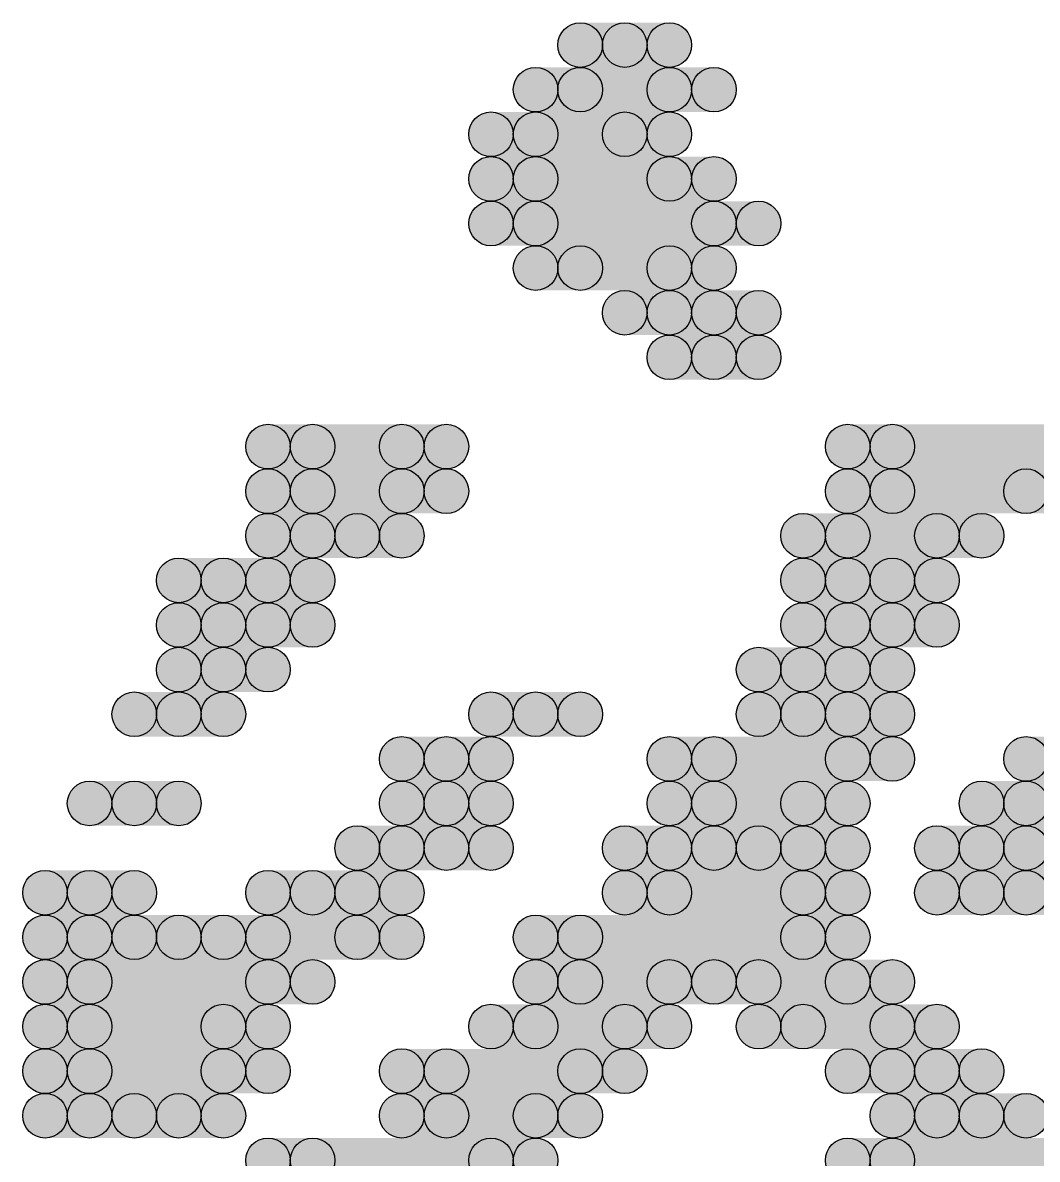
# Model space of a CAD drawing. Header units: millimetres. Extents: x 0 to 137, y 0 to 37.
# Drawn here: x 131.356 to 131.934, y 9.348 to 9.995 of the extents above; entities that cross this region are included whole.
import ezdxf

# ---------------------------------------------------------------- set-up
doc = ezdxf.new("R2010")
doc.units = ezdxf.units.MM
doc.layers.add('TopLayer', color=1, linetype='Continuous')
doc.layers.add('TopSolder', color=216, linetype='Continuous')

msp = doc.modelspace()

# ---------------------------------------------------------------- hatches: boundary and pattern name
at = {"layer": 'TopLayer'}
h = msp.add_hatch(color=1, dxfattribs=at)
edge = h.paths.add_edge_path()
edge.add_arc((131.699, 9.9822), 0.0127, 0, 360)
for points in [[(131.699, 9.9695), (131.699, 9.9949), (131.7244, 9.9949), (131.7244, 9.9695)], [(131.6736, 9.9441), (131.6736, 9.9695), (131.7498, 9.9695), (131.7498, 9.9441)], [(131.6482, 9.9187), (131.6482, 9.9441), (131.7244, 9.9441), (131.7244, 9.9187)], [(131.6482, 9.8933), (131.6482, 9.9187), (131.7498, 9.9187), (131.7498, 9.8933)], [(131.6482, 9.8679), (131.6482, 9.8933), (131.7752, 9.8933), (131.7752, 9.8679)], [(131.6736, 9.8425), (131.6736, 9.8679), (131.7498, 9.8679), (131.7498, 9.8425)], [(131.7244, 9.8171), (131.7244, 9.8425), (131.7752, 9.8425), (131.7752, 9.8171)], [(131.7498, 9.7917), (131.7498, 9.8171), (131.7752, 9.8171), (131.7752, 9.7917)], [(131.5212, 9.7409), (131.5212, 9.7663), (131.5974, 9.7663), (131.5974, 9.7409)], [(131.8514, 9.7409), (131.8514, 9.7663), (132.1562, 9.7663), (132.1562, 9.7409)], [(131.5212, 9.7155), (131.5212, 9.7409), (131.5974, 9.7409), (131.5974, 9.7155)], [(131.8514, 9.7155), (131.8514, 9.7409), (131.953, 9.7409), (131.953, 9.7155)], [(131.5212, 9.6901), (131.5212, 9.7155), (131.572, 9.7155), (131.572, 9.6901)], [(131.826, 9.6901), (131.826, 9.7155), (131.9022, 9.7155), (131.9022, 9.6901)], [(131.4704, 9.6647), (131.4704, 9.6901), (131.5212, 9.6901), (131.5212, 9.6647)], [(131.826, 9.6647), (131.826, 9.6901), (131.8768, 9.6901), (131.8768, 9.6647)], [(131.4704, 9.6393), (131.4704, 9.6647), (131.5212, 9.6647), (131.5212, 9.6393)], [(131.826, 9.6393), (131.826, 9.6647), (131.8768, 9.6647), (131.8768, 9.6393)], [(131.4704, 9.6139), (131.4704, 9.6393), (131.4958, 9.6393), (131.4958, 9.6139)], [(131.8006, 9.6139), (131.8006, 9.6393), (131.8514, 9.6393), (131.8514, 9.6139)], [(131.445, 9.5885), (131.445, 9.6139), (131.4704, 9.6139), (131.4704, 9.5885)], [(131.6482, 9.5885), (131.6482, 9.6139), (131.6736, 9.6139), (131.6736, 9.5885)], [(131.8006, 9.5885), (131.8006, 9.6139), (131.8514, 9.6139), (131.8514, 9.5885)], [(131.5974, 9.5631), (131.5974, 9.5885), (131.6228, 9.5885), (131.6228, 9.5631)], [(131.7498, 9.5631), (131.7498, 9.5885), (131.8514, 9.5885), (131.8514, 9.5631)], [(131.4196, 9.5377), (131.4196, 9.5631), (131.445, 9.5631), (131.445, 9.5377)], [(131.5974, 9.5377), (131.5974, 9.5631), (131.6228, 9.5631), (131.6228, 9.5377)], [(131.7498, 9.5377), (131.7498, 9.5631), (131.826, 9.5631), (131.826, 9.5377)], [(131.9276, 9.5377), (131.9276, 9.5631), (132.0546, 9.5631), (132.0546, 9.5377)], [(131.572, 9.5123), (131.572, 9.5377), (131.6228, 9.5377), (131.6228, 9.5123)], [(131.7244, 9.5123), (131.7244, 9.5377), (131.7498, 9.5377), (131.7498, 9.5123)], [(131.7752, 9.5123), (131.7752, 9.5377), (131.826, 9.5377), (131.826, 9.5123)], [(131.9022, 9.5123), (131.9022, 9.5377), (131.9276, 9.5377), (131.9276, 9.5123)], [(131.3942, 9.4869), (131.3942, 9.5123), (131.4196, 9.5123), (131.4196, 9.4869)], [(131.5212, 9.4869), (131.5212, 9.5123), (131.572, 9.5123), (131.572, 9.4869)], [(131.7244, 9.4869), (131.7244, 9.5123), (131.826, 9.5123), (131.826, 9.4869)], [(131.9022, 9.4869), (131.9022, 9.5123), (131.953, 9.5123), (131.953, 9.4869)], [(131.3942, 9.4615), (131.3942, 9.4869), (131.4196, 9.4869), (131.4196, 9.4615)], [(131.445, 9.4615), (131.445, 9.4869), (131.4704, 9.4869), (131.4704, 9.4615)], [(131.4958, 9.4615), (131.4958, 9.4869), (131.572, 9.4869), (131.572, 9.4615)], [(131.6736, 9.4615), (131.6736, 9.4869), (131.826, 9.4869), (131.826, 9.4615)], [(131.3942, 9.4361), (131.3942, 9.4615), (131.5212, 9.4615), (131.5212, 9.4361)], [(131.6736, 9.4361), (131.6736, 9.4615), (131.7498, 9.4615), (131.7498, 9.4361)], [(131.7752, 9.4361), (131.7752, 9.4615), (131.8514, 9.4615), (131.8514, 9.4361)], [(131.3942, 9.4107), (131.3942, 9.4361), (131.4958, 9.4361), (131.4958, 9.4107)], [(131.6482, 9.4107), (131.6482, 9.4361), (131.7244, 9.4361), (131.7244, 9.4107)], [(131.8006, 9.4107), (131.8006, 9.4361), (131.8768, 9.4361), (131.8768, 9.4107)], [(131.3942, 9.3853), (131.3942, 9.4107), (131.4958, 9.4107), (131.4958, 9.3853)], [(131.5974, 9.3853), (131.5974, 9.4107), (131.699, 9.4107), (131.699, 9.3853)], [(131.8514, 9.3853), (131.8514, 9.4107), (131.9022, 9.4107), (131.9022, 9.3853)], [(131.3942, 9.3599), (131.3942, 9.3853), (131.4196, 9.3853), (131.4196, 9.3599)], [(131.445, 9.3599), (131.445, 9.3853), (131.4704, 9.3853), (131.4704, 9.3599)], [(131.5974, 9.3599), (131.5974, 9.3853), (131.6736, 9.3853), (131.6736, 9.3599)], [(131.8768, 9.3599), (131.8768, 9.3853), (131.9276, 9.3853), (131.9276, 9.3599)], [(131.5212, 9.3345), (131.5212, 9.3599), (131.6482, 9.3599), (131.6482, 9.3345)], [(131.8514, 9.3345), (131.8514, 9.3599), (132.0546, 9.3599), (132.0546, 9.3345)]]:
    msp.add_hatch(color=1, dxfattribs=at).paths.add_polyline_path(points)
h = msp.add_hatch(color=1, dxfattribs=at)
edge = h.paths.add_edge_path()
edge.add_arc((131.7244, 9.9822), 0.0127, 0, 360)
h = msp.add_hatch(color=1, dxfattribs=at)
edge = h.paths.add_edge_path()
edge.add_arc((131.6736, 9.9568), 0.0127, 0, 360)
h = msp.add_hatch(color=1, dxfattribs=at)
edge = h.paths.add_edge_path()
edge.add_arc((131.7498, 9.9568), 0.0127, 0, 360)
h = msp.add_hatch(color=1, dxfattribs=at)
edge = h.paths.add_edge_path()
edge.add_arc((131.6482, 9.9314), 0.0127, 0, 360)
h = msp.add_hatch(color=1, dxfattribs=at)
edge = h.paths.add_edge_path()
edge.add_arc((131.7244, 9.9314), 0.0127, 0, 360)
h = msp.add_hatch(color=1, dxfattribs=at)
edge = h.paths.add_edge_path()
edge.add_arc((131.6482, 9.906), 0.0127, 0, 360)
h = msp.add_hatch(color=1, dxfattribs=at)
edge = h.paths.add_edge_path()
edge.add_arc((131.7498, 9.906), 0.0127, 0, 360)
h = msp.add_hatch(color=1, dxfattribs=at)
edge = h.paths.add_edge_path()
edge.add_arc((131.6482, 9.8806), 0.0127, 0, 360)
h = msp.add_hatch(color=1, dxfattribs=at)
edge = h.paths.add_edge_path()
edge.add_arc((131.7752, 9.8806), 0.0127, 0, 360)
h = msp.add_hatch(color=1, dxfattribs=at)
edge = h.paths.add_edge_path()
edge.add_arc((131.6736, 9.8552), 0.0127, 0, 360)
h = msp.add_hatch(color=1, dxfattribs=at)
edge = h.paths.add_edge_path()
edge.add_arc((131.7498, 9.8552), 0.0127, 0, 360)
h = msp.add_hatch(color=1, dxfattribs=at)
edge = h.paths.add_edge_path()
edge.add_arc((131.7244, 9.8298), 0.0127, 0, 360)
h = msp.add_hatch(color=1, dxfattribs=at)
edge = h.paths.add_edge_path()
edge.add_arc((131.7752, 9.8298), 0.0127, 0, 360)
h = msp.add_hatch(color=1, dxfattribs=at)
edge = h.paths.add_edge_path()
edge.add_arc((131.7498, 9.8044), 0.0127, 0, 360)
h = msp.add_hatch(color=1, dxfattribs=at)
edge = h.paths.add_edge_path()
edge.add_arc((131.7752, 9.8044), 0.0127, 0, 360)
h = msp.add_hatch(color=1, dxfattribs=at)
edge = h.paths.add_edge_path()
edge.add_arc((131.5212, 9.7536), 0.0127, 0, 360)
h = msp.add_hatch(color=1, dxfattribs=at)
edge = h.paths.add_edge_path()
edge.add_arc((131.5974, 9.7536), 0.0127, 0, 360)
h = msp.add_hatch(color=1, dxfattribs=at)
edge = h.paths.add_edge_path()
edge.add_arc((131.8514, 9.7536), 0.0127, 0, 360)
h = msp.add_hatch(color=1, dxfattribs=at)
edge = h.paths.add_edge_path()
edge.add_arc((131.5212, 9.7282), 0.0127, 0, 360)
h = msp.add_hatch(color=1, dxfattribs=at)
edge = h.paths.add_edge_path()
edge.add_arc((131.5974, 9.7282), 0.0127, 0, 360)
h = msp.add_hatch(color=1, dxfattribs=at)
edge = h.paths.add_edge_path()
edge.add_arc((131.8514, 9.7282), 0.0127, 0, 360)
h = msp.add_hatch(color=1, dxfattribs=at)
edge = h.paths.add_edge_path()
edge.add_arc((131.5212, 9.7028), 0.0127, 0, 360)
h = msp.add_hatch(color=1, dxfattribs=at)
edge = h.paths.add_edge_path()
edge.add_arc((131.572, 9.7028), 0.0127, 0, 360)
h = msp.add_hatch(color=1, dxfattribs=at)
edge = h.paths.add_edge_path()
edge.add_arc((131.826, 9.7028), 0.0127, 0, 360)
h = msp.add_hatch(color=1, dxfattribs=at)
edge = h.paths.add_edge_path()
edge.add_arc((131.9022, 9.7028), 0.0127, 0, 360)
h = msp.add_hatch(color=1, dxfattribs=at)
edge = h.paths.add_edge_path()
edge.add_arc((131.4704, 9.6774), 0.0127, 0, 360)
h = msp.add_hatch(color=1, dxfattribs=at)
edge = h.paths.add_edge_path()
edge.add_arc((131.5212, 9.6774), 0.0127, 0, 360)
h = msp.add_hatch(color=1, dxfattribs=at)
edge = h.paths.add_edge_path()
edge.add_arc((131.826, 9.6774), 0.0127, 0, 360)
h = msp.add_hatch(color=1, dxfattribs=at)
edge = h.paths.add_edge_path()
edge.add_arc((131.8768, 9.6774), 0.0127, 0, 360)
h = msp.add_hatch(color=1, dxfattribs=at)
edge = h.paths.add_edge_path()
edge.add_arc((131.4704, 9.652), 0.0127, 0, 360)
h = msp.add_hatch(color=1, dxfattribs=at)
edge = h.paths.add_edge_path()
edge.add_arc((131.5212, 9.652), 0.0127, 0, 360)
h = msp.add_hatch(color=1, dxfattribs=at)
edge = h.paths.add_edge_path()
edge.add_arc((131.826, 9.652), 0.0127, 0, 360)
h = msp.add_hatch(color=1, dxfattribs=at)
edge = h.paths.add_edge_path()
edge.add_arc((131.8768, 9.652), 0.0127, 0, 360)
h = msp.add_hatch(color=1, dxfattribs=at)
edge = h.paths.add_edge_path()
edge.add_arc((131.4704, 9.6266), 0.0127, 0, 360)
h = msp.add_hatch(color=1, dxfattribs=at)
edge = h.paths.add_edge_path()
edge.add_arc((131.4958, 9.6266), 0.0127, 0, 360)
h = msp.add_hatch(color=1, dxfattribs=at)
edge = h.paths.add_edge_path()
edge.add_arc((131.8006, 9.6266), 0.0127, 0, 360)
h = msp.add_hatch(color=1, dxfattribs=at)
edge = h.paths.add_edge_path()
edge.add_arc((131.8514, 9.6266), 0.0127, 0, 360)
h = msp.add_hatch(color=1, dxfattribs=at)
edge = h.paths.add_edge_path()
edge.add_arc((131.445, 9.6012), 0.0127, 0, 360)
h = msp.add_hatch(color=1, dxfattribs=at)
edge = h.paths.add_edge_path()
edge.add_arc((131.4704, 9.6012), 0.0127, 0, 360)
h = msp.add_hatch(color=1, dxfattribs=at)
edge = h.paths.add_edge_path()
edge.add_arc((131.6482, 9.6012), 0.0127, 0, 360)
h = msp.add_hatch(color=1, dxfattribs=at)
edge = h.paths.add_edge_path()
edge.add_arc((131.6736, 9.6012), 0.0127, 0, 360)
h = msp.add_hatch(color=1, dxfattribs=at)
edge = h.paths.add_edge_path()
edge.add_arc((131.8006, 9.6012), 0.0127, 0, 360)
h = msp.add_hatch(color=1, dxfattribs=at)
edge = h.paths.add_edge_path()
edge.add_arc((131.8514, 9.6012), 0.0127, 0, 360)
h = msp.add_hatch(color=1, dxfattribs=at)
edge = h.paths.add_edge_path()
edge.add_arc((131.5974, 9.5758), 0.0127, 0, 360)
h = msp.add_hatch(color=1, dxfattribs=at)
edge = h.paths.add_edge_path()
edge.add_arc((131.6228, 9.5758), 0.0127, 0, 360)
h = msp.add_hatch(color=1, dxfattribs=at)
edge = h.paths.add_edge_path()
edge.add_arc((131.7498, 9.5758), 0.0127, 0, 360)
h = msp.add_hatch(color=1, dxfattribs=at)
edge = h.paths.add_edge_path()
edge.add_arc((131.8514, 9.5758), 0.0127, 0, 360)
h = msp.add_hatch(color=1, dxfattribs=at)
edge = h.paths.add_edge_path()
edge.add_arc((131.4196, 9.5504), 0.0127, 0, 360)
h = msp.add_hatch(color=1, dxfattribs=at)
edge = h.paths.add_edge_path()
edge.add_arc((131.445, 9.5504), 0.0127, 0, 360)
h = msp.add_hatch(color=1, dxfattribs=at)
edge = h.paths.add_edge_path()
edge.add_arc((131.5974, 9.5504), 0.0127, 0, 360)
h = msp.add_hatch(color=1, dxfattribs=at)
edge = h.paths.add_edge_path()
edge.add_arc((131.6228, 9.5504), 0.0127, 0, 360)
h = msp.add_hatch(color=1, dxfattribs=at)
edge = h.paths.add_edge_path()
edge.add_arc((131.7498, 9.5504), 0.0127, 0, 360)
h = msp.add_hatch(color=1, dxfattribs=at)
edge = h.paths.add_edge_path()
edge.add_arc((131.826, 9.5504), 0.0127, 0, 360)
h = msp.add_hatch(color=1, dxfattribs=at)
edge = h.paths.add_edge_path()
edge.add_arc((131.9276, 9.5504), 0.0127, 0, 360)
h = msp.add_hatch(color=1, dxfattribs=at)
edge = h.paths.add_edge_path()
edge.add_arc((131.572, 9.525), 0.0127, 0, 360)
h = msp.add_hatch(color=1, dxfattribs=at)
edge = h.paths.add_edge_path()
edge.add_arc((131.6228, 9.525), 0.0127, 0, 360)
h = msp.add_hatch(color=1, dxfattribs=at)
edge = h.paths.add_edge_path()
edge.add_arc((131.7244, 9.525), 0.0127, 0, 360)
h = msp.add_hatch(color=1, dxfattribs=at)
edge = h.paths.add_edge_path()
edge.add_arc((131.7498, 9.525), 0.0127, 0, 360)
h = msp.add_hatch(color=1, dxfattribs=at)
edge = h.paths.add_edge_path()
edge.add_arc((131.7752, 9.525), 0.0127, 0, 360)
h = msp.add_hatch(color=1, dxfattribs=at)
edge = h.paths.add_edge_path()
edge.add_arc((131.826, 9.525), 0.0127, 0, 360)
h = msp.add_hatch(color=1, dxfattribs=at)
edge = h.paths.add_edge_path()
edge.add_arc((131.9022, 9.525), 0.0127, 0, 360)
h = msp.add_hatch(color=1, dxfattribs=at)
edge = h.paths.add_edge_path()
edge.add_arc((131.9276, 9.525), 0.0127, 0, 360)
h = msp.add_hatch(color=1, dxfattribs=at)
edge = h.paths.add_edge_path()
edge.add_arc((131.3942, 9.4996), 0.0127, 0, 360)
h = msp.add_hatch(color=1, dxfattribs=at)
edge = h.paths.add_edge_path()
edge.add_arc((131.4196, 9.4996), 0.0127, 0, 360)
h = msp.add_hatch(color=1, dxfattribs=at)
edge = h.paths.add_edge_path()
edge.add_arc((131.5212, 9.4996), 0.0127, 0, 360)
h = msp.add_hatch(color=1, dxfattribs=at)
edge = h.paths.add_edge_path()
edge.add_arc((131.572, 9.4996), 0.0127, 0, 360)
h = msp.add_hatch(color=1, dxfattribs=at)
edge = h.paths.add_edge_path()
edge.add_arc((131.7244, 9.4996), 0.0127, 0, 360)
h = msp.add_hatch(color=1, dxfattribs=at)
edge = h.paths.add_edge_path()
edge.add_arc((131.826, 9.4996), 0.0127, 0, 360)
h = msp.add_hatch(color=1, dxfattribs=at)
edge = h.paths.add_edge_path()
edge.add_arc((131.9022, 9.4996), 0.0127, 0, 360)
h = msp.add_hatch(color=1, dxfattribs=at)
edge = h.paths.add_edge_path()
edge.add_arc((131.3942, 9.4742), 0.0127, 0, 360)
h = msp.add_hatch(color=1, dxfattribs=at)
edge = h.paths.add_edge_path()
edge.add_arc((131.4196, 9.4742), 0.0127, 0, 360)
h = msp.add_hatch(color=1, dxfattribs=at)
edge = h.paths.add_edge_path()
edge.add_arc((131.445, 9.4742), 0.0127, 0, 360)
h = msp.add_hatch(color=1, dxfattribs=at)
edge = h.paths.add_edge_path()
edge.add_arc((131.4704, 9.4742), 0.0127, 0, 360)
h = msp.add_hatch(color=1, dxfattribs=at)
edge = h.paths.add_edge_path()
edge.add_arc((131.4958, 9.4742), 0.0127, 0, 360)
h = msp.add_hatch(color=1, dxfattribs=at)
edge = h.paths.add_edge_path()
edge.add_arc((131.572, 9.4742), 0.0127, 0, 360)
h = msp.add_hatch(color=1, dxfattribs=at)
edge = h.paths.add_edge_path()
edge.add_arc((131.6736, 9.4742), 0.0127, 0, 360)
h = msp.add_hatch(color=1, dxfattribs=at)
edge = h.paths.add_edge_path()
edge.add_arc((131.826, 9.4742), 0.0127, 0, 360)
h = msp.add_hatch(color=1, dxfattribs=at)
edge = h.paths.add_edge_path()
edge.add_arc((131.3942, 9.4488), 0.0127, 0, 360)
h = msp.add_hatch(color=1, dxfattribs=at)
edge = h.paths.add_edge_path()
edge.add_arc((131.5212, 9.4488), 0.0127, 0, 360)
h = msp.add_hatch(color=1, dxfattribs=at)
edge = h.paths.add_edge_path()
edge.add_arc((131.6736, 9.4488), 0.0127, 0, 360)
h = msp.add_hatch(color=1, dxfattribs=at)
edge = h.paths.add_edge_path()
edge.add_arc((131.7498, 9.4488), 0.0127, 0, 360)
h = msp.add_hatch(color=1, dxfattribs=at)
edge = h.paths.add_edge_path()
edge.add_arc((131.7752, 9.4488), 0.0127, 0, 360)
h = msp.add_hatch(color=1, dxfattribs=at)
edge = h.paths.add_edge_path()
edge.add_arc((131.8514, 9.4488), 0.0127, 0, 360)
h = msp.add_hatch(color=1, dxfattribs=at)
edge = h.paths.add_edge_path()
edge.add_arc((131.3942, 9.4234), 0.0127, 0, 360)
h = msp.add_hatch(color=1, dxfattribs=at)
edge = h.paths.add_edge_path()
edge.add_arc((131.4958, 9.4234), 0.0127, 0, 360)
h = msp.add_hatch(color=1, dxfattribs=at)
edge = h.paths.add_edge_path()
edge.add_arc((131.6482, 9.4234), 0.0127, 0, 360)
h = msp.add_hatch(color=1, dxfattribs=at)
edge = h.paths.add_edge_path()
edge.add_arc((131.7244, 9.4234), 0.0127, 0, 360)
h = msp.add_hatch(color=1, dxfattribs=at)
edge = h.paths.add_edge_path()
edge.add_arc((131.8006, 9.4234), 0.0127, 0, 360)
h = msp.add_hatch(color=1, dxfattribs=at)
edge = h.paths.add_edge_path()
edge.add_arc((131.8768, 9.4234), 0.0127, 0, 360)
h = msp.add_hatch(color=1, dxfattribs=at)
edge = h.paths.add_edge_path()
edge.add_arc((131.3942, 9.398), 0.0127, 0, 360)
h = msp.add_hatch(color=1, dxfattribs=at)
edge = h.paths.add_edge_path()
edge.add_arc((131.4958, 9.398), 0.0127, 0, 360)
h = msp.add_hatch(color=1, dxfattribs=at)
edge = h.paths.add_edge_path()
edge.add_arc((131.5974, 9.398), 0.0127, 0, 360)
h = msp.add_hatch(color=1, dxfattribs=at)
edge = h.paths.add_edge_path()
edge.add_arc((131.699, 9.398), 0.0127, 0, 360)
h = msp.add_hatch(color=1, dxfattribs=at)
edge = h.paths.add_edge_path()
edge.add_arc((131.8514, 9.398), 0.0127, 0, 360)
h = msp.add_hatch(color=1, dxfattribs=at)
edge = h.paths.add_edge_path()
edge.add_arc((131.9022, 9.398), 0.0127, 0, 360)
h = msp.add_hatch(color=1, dxfattribs=at)
edge = h.paths.add_edge_path()
edge.add_arc((131.3942, 9.3726), 0.0127, 0, 360)
h = msp.add_hatch(color=1, dxfattribs=at)
edge = h.paths.add_edge_path()
edge.add_arc((131.4196, 9.3726), 0.0127, 0, 360)
h = msp.add_hatch(color=1, dxfattribs=at)
edge = h.paths.add_edge_path()
edge.add_arc((131.445, 9.3726), 0.0127, 0, 360)
h = msp.add_hatch(color=1, dxfattribs=at)
edge = h.paths.add_edge_path()
edge.add_arc((131.4704, 9.3726), 0.0127, 0, 360)
h = msp.add_hatch(color=1, dxfattribs=at)
edge = h.paths.add_edge_path()
edge.add_arc((131.5974, 9.3726), 0.0127, 0, 360)
h = msp.add_hatch(color=1, dxfattribs=at)
edge = h.paths.add_edge_path()
edge.add_arc((131.6736, 9.3726), 0.0127, 0, 360)
h = msp.add_hatch(color=1, dxfattribs=at)
edge = h.paths.add_edge_path()
edge.add_arc((131.8768, 9.3726), 0.0127, 0, 360)
h = msp.add_hatch(color=1, dxfattribs=at)
edge = h.paths.add_edge_path()
edge.add_arc((131.9276, 9.3726), 0.0127, 0, 360)
h = msp.add_hatch(color=1, dxfattribs=at)
edge = h.paths.add_edge_path()
edge.add_arc((131.5212, 9.3472), 0.0127, 0, 360)
h = msp.add_hatch(color=1, dxfattribs=at)
edge = h.paths.add_edge_path()
edge.add_arc((131.6482, 9.3472), 0.0127, 0, 360)
h = msp.add_hatch(color=1, dxfattribs=at)
edge = h.paths.add_edge_path()
edge.add_arc((131.8514, 9.3472), 0.0127, 0, 360)
at = {"layer": 'TopSolder'}
h = msp.add_hatch(color=216, dxfattribs=at)
edge = h.paths.add_edge_path()
edge.add_arc((131.6736, 9.9822), 0.0127, 0, 360)
for points in [[(131.6736, 9.9695), (131.6736, 9.9949), (131.699, 9.9949), (131.699, 9.9695)], [(131.6482, 9.9441), (131.6482, 9.9695), (131.7244, 9.9695), (131.7244, 9.9441)], [(131.6228, 9.9187), (131.6228, 9.9441), (131.699, 9.9441), (131.699, 9.9187)], [(131.6228, 9.8933), (131.6228, 9.9187), (131.7244, 9.9187), (131.7244, 9.8933)], [(131.6228, 9.8679), (131.6228, 9.8933), (131.7498, 9.8933), (131.7498, 9.8679)], [(131.6482, 9.8425), (131.6482, 9.8679), (131.7244, 9.8679), (131.7244, 9.8425)], [(131.699, 9.8171), (131.699, 9.8425), (131.7498, 9.8425), (131.7498, 9.8171)], [(131.7244, 9.7917), (131.7244, 9.8171), (131.7498, 9.8171), (131.7498, 9.7917)], [(131.4958, 9.7409), (131.4958, 9.7663), (131.572, 9.7663), (131.572, 9.7409)], [(131.826, 9.7409), (131.826, 9.7663), (132.1308, 9.7663), (132.1308, 9.7409)], [(131.4958, 9.7155), (131.4958, 9.7409), (131.572, 9.7409), (131.572, 9.7155)], [(131.826, 9.7155), (131.826, 9.7409), (131.9276, 9.7409), (131.9276, 9.7155)], [(131.4958, 9.6901), (131.4958, 9.7155), (131.5466, 9.7155), (131.5466, 9.6901)], [(131.8006, 9.6901), (131.8006, 9.7155), (131.8768, 9.7155), (131.8768, 9.6901)], [(131.445, 9.6647), (131.445, 9.6901), (131.4958, 9.6901), (131.4958, 9.6647)], [(131.8006, 9.6647), (131.8006, 9.6901), (131.8514, 9.6901), (131.8514, 9.6647)], [(131.445, 9.6393), (131.445, 9.6647), (131.4958, 9.6647), (131.4958, 9.6393)], [(131.8006, 9.6393), (131.8006, 9.6647), (131.8514, 9.6647), (131.8514, 9.6393)], [(131.445, 9.6139), (131.445, 9.6393), (131.4704, 9.6393), (131.4704, 9.6139)], [(131.7752, 9.6139), (131.7752, 9.6393), (131.826, 9.6393), (131.826, 9.6139)], [(131.4196, 9.5885), (131.4196, 9.6139), (131.445, 9.6139), (131.445, 9.5885)], [(131.6228, 9.5885), (131.6228, 9.6139), (131.6482, 9.6139), (131.6482, 9.5885)], [(131.7752, 9.5885), (131.7752, 9.6139), (131.826, 9.6139), (131.826, 9.5885)], [(131.572, 9.5631), (131.572, 9.5885), (131.5974, 9.5885), (131.5974, 9.5631)], [(131.7244, 9.5631), (131.7244, 9.5885), (131.826, 9.5885), (131.826, 9.5631)], [(131.9276, 9.5631), (131.9276, 9.5885), (132.0292, 9.5885), (132.0292, 9.5631)], [(131.3942, 9.5377), (131.3942, 9.5631), (131.4196, 9.5631), (131.4196, 9.5377)], [(131.572, 9.5377), (131.572, 9.5631), (131.5974, 9.5631), (131.5974, 9.5377)], [(131.7244, 9.5377), (131.7244, 9.5631), (131.8006, 9.5631), (131.8006, 9.5377)], [(131.9022, 9.5377), (131.9022, 9.5631), (132.0292, 9.5631), (132.0292, 9.5377)], [(131.5466, 9.5123), (131.5466, 9.5377), (131.5974, 9.5377), (131.5974, 9.5123)], [(131.699, 9.5123), (131.699, 9.5377), (131.7244, 9.5377), (131.7244, 9.5123)], [(131.7498, 9.5123), (131.7498, 9.5377), (131.8006, 9.5377), (131.8006, 9.5123)], [(131.8768, 9.5123), (131.8768, 9.5377), (131.9022, 9.5377), (131.9022, 9.5123)], [(131.9276, 9.5123), (131.9276, 9.5377), (132.0292, 9.5377), (132.0292, 9.5123)], [(131.3688, 9.4869), (131.3688, 9.5123), (131.3942, 9.5123), (131.3942, 9.4869)], [(131.4958, 9.4869), (131.4958, 9.5123), (131.5466, 9.5123), (131.5466, 9.4869)], [(131.699, 9.4869), (131.699, 9.5123), (131.8006, 9.5123), (131.8006, 9.4869)], [(131.8768, 9.4869), (131.8768, 9.5123), (131.9276, 9.5123), (131.9276, 9.4869)], [(131.3688, 9.4615), (131.3688, 9.4869), (131.3942, 9.4869), (131.3942, 9.4615)], [(131.4196, 9.4615), (131.4196, 9.4869), (131.445, 9.4869), (131.445, 9.4615)], [(131.4704, 9.4615), (131.4704, 9.4869), (131.5466, 9.4869), (131.5466, 9.4615)], [(131.6482, 9.4615), (131.6482, 9.4869), (131.8006, 9.4869), (131.8006, 9.4615)], [(131.3688, 9.4361), (131.3688, 9.4615), (131.4958, 9.4615), (131.4958, 9.4361)], [(131.6482, 9.4361), (131.6482, 9.4615), (131.7244, 9.4615), (131.7244, 9.4361)], [(131.7498, 9.4361), (131.7498, 9.4615), (131.826, 9.4615), (131.826, 9.4361)], [(131.3688, 9.4107), (131.3688, 9.4361), (131.4704, 9.4361), (131.4704, 9.4107)], [(131.6228, 9.4107), (131.6228, 9.4361), (131.699, 9.4361), (131.699, 9.4107)], [(131.7752, 9.4107), (131.7752, 9.4361), (131.8514, 9.4361), (131.8514, 9.4107)], [(131.3688, 9.3853), (131.3688, 9.4107), (131.4704, 9.4107), (131.4704, 9.3853)], [(131.572, 9.3853), (131.572, 9.4107), (131.6736, 9.4107), (131.6736, 9.3853)], [(131.826, 9.3853), (131.826, 9.4107), (131.8768, 9.4107), (131.8768, 9.3853)], [(131.3688, 9.3599), (131.3688, 9.3853), (131.3942, 9.3853), (131.3942, 9.3599)], [(131.4196, 9.3599), (131.4196, 9.3853), (131.445, 9.3853), (131.445, 9.3599)], [(131.572, 9.3599), (131.572, 9.3853), (131.6482, 9.3853), (131.6482, 9.3599)], [(131.8514, 9.3599), (131.8514, 9.3853), (131.9022, 9.3853), (131.9022, 9.3599)], [(131.4958, 9.3345), (131.4958, 9.3599), (131.6228, 9.3599), (131.6228, 9.3345)], [(131.826, 9.3345), (131.826, 9.3599), (132.0292, 9.3599), (132.0292, 9.3345)]]:
    msp.add_hatch(color=216, dxfattribs=at).paths.add_polyline_path(points)
h = msp.add_hatch(color=216, dxfattribs=at)
edge = h.paths.add_edge_path()
edge.add_arc((131.699, 9.9822), 0.0127, 0, 360)
h = msp.add_hatch(color=216, dxfattribs=at)
edge = h.paths.add_edge_path()
edge.add_arc((131.6482, 9.9568), 0.0127, 0, 360)
h = msp.add_hatch(color=216, dxfattribs=at)
edge = h.paths.add_edge_path()
edge.add_arc((131.7244, 9.9568), 0.0127, 0, 360)
h = msp.add_hatch(color=216, dxfattribs=at)
edge = h.paths.add_edge_path()
edge.add_arc((131.6228, 9.9314), 0.0127, 0, 360)
h = msp.add_hatch(color=216, dxfattribs=at)
edge = h.paths.add_edge_path()
edge.add_arc((131.699, 9.9314), 0.0127, 0, 360)
h = msp.add_hatch(color=216, dxfattribs=at)
edge = h.paths.add_edge_path()
edge.add_arc((131.6228, 9.906), 0.0127, 0, 360)
h = msp.add_hatch(color=216, dxfattribs=at)
edge = h.paths.add_edge_path()
edge.add_arc((131.7244, 9.906), 0.0127, 0, 360)
h = msp.add_hatch(color=216, dxfattribs=at)
edge = h.paths.add_edge_path()
edge.add_arc((131.6228, 9.8806), 0.0127, 0, 360)
h = msp.add_hatch(color=216, dxfattribs=at)
edge = h.paths.add_edge_path()
edge.add_arc((131.7498, 9.8806), 0.0127, 0, 360)
h = msp.add_hatch(color=216, dxfattribs=at)
edge = h.paths.add_edge_path()
edge.add_arc((131.6482, 9.8552), 0.0127, 0, 360)
h = msp.add_hatch(color=216, dxfattribs=at)
edge = h.paths.add_edge_path()
edge.add_arc((131.7244, 9.8552), 0.0127, 0, 360)
h = msp.add_hatch(color=216, dxfattribs=at)
edge = h.paths.add_edge_path()
edge.add_arc((131.699, 9.8298), 0.0127, 0, 360)
h = msp.add_hatch(color=216, dxfattribs=at)
edge = h.paths.add_edge_path()
edge.add_arc((131.7498, 9.8298), 0.0127, 0, 360)
h = msp.add_hatch(color=216, dxfattribs=at)
edge = h.paths.add_edge_path()
edge.add_arc((131.7244, 9.8044), 0.0127, 0, 360)
h = msp.add_hatch(color=216, dxfattribs=at)
edge = h.paths.add_edge_path()
edge.add_arc((131.7498, 9.8044), 0.0127, 0, 360)
h = msp.add_hatch(color=216, dxfattribs=at)
edge = h.paths.add_edge_path()
edge.add_arc((131.4958, 9.7536), 0.0127, 0, 360)
h = msp.add_hatch(color=216, dxfattribs=at)
edge = h.paths.add_edge_path()
edge.add_arc((131.572, 9.7536), 0.0127, 0, 360)
h = msp.add_hatch(color=216, dxfattribs=at)
edge = h.paths.add_edge_path()
edge.add_arc((131.826, 9.7536), 0.0127, 0, 360)
h = msp.add_hatch(color=216, dxfattribs=at)
edge = h.paths.add_edge_path()
edge.add_arc((131.4958, 9.7282), 0.0127, 0, 360)
h = msp.add_hatch(color=216, dxfattribs=at)
edge = h.paths.add_edge_path()
edge.add_arc((131.572, 9.7282), 0.0127, 0, 360)
h = msp.add_hatch(color=216, dxfattribs=at)
edge = h.paths.add_edge_path()
edge.add_arc((131.826, 9.7282), 0.0127, 0, 360)
h = msp.add_hatch(color=216, dxfattribs=at)
edge = h.paths.add_edge_path()
edge.add_arc((131.9276, 9.7282), 0.0127, 0, 360)
h = msp.add_hatch(color=216, dxfattribs=at)
edge = h.paths.add_edge_path()
edge.add_arc((131.4958, 9.7028), 0.0127, 0, 360)
h = msp.add_hatch(color=216, dxfattribs=at)
edge = h.paths.add_edge_path()
edge.add_arc((131.5466, 9.7028), 0.0127, 0, 360)
h = msp.add_hatch(color=216, dxfattribs=at)
edge = h.paths.add_edge_path()
edge.add_arc((131.8006, 9.7028), 0.0127, 0, 360)
h = msp.add_hatch(color=216, dxfattribs=at)
edge = h.paths.add_edge_path()
edge.add_arc((131.8768, 9.7028), 0.0127, 0, 360)
h = msp.add_hatch(color=216, dxfattribs=at)
edge = h.paths.add_edge_path()
edge.add_arc((131.445, 9.6774), 0.0127, 0, 360)
h = msp.add_hatch(color=216, dxfattribs=at)
edge = h.paths.add_edge_path()
edge.add_arc((131.4958, 9.6774), 0.0127, 0, 360)
h = msp.add_hatch(color=216, dxfattribs=at)
edge = h.paths.add_edge_path()
edge.add_arc((131.8006, 9.6774), 0.0127, 0, 360)
h = msp.add_hatch(color=216, dxfattribs=at)
edge = h.paths.add_edge_path()
edge.add_arc((131.8514, 9.6774), 0.0127, 0, 360)
h = msp.add_hatch(color=216, dxfattribs=at)
edge = h.paths.add_edge_path()
edge.add_arc((131.445, 9.652), 0.0127, 0, 360)
h = msp.add_hatch(color=216, dxfattribs=at)
edge = h.paths.add_edge_path()
edge.add_arc((131.4958, 9.652), 0.0127, 0, 360)
h = msp.add_hatch(color=216, dxfattribs=at)
edge = h.paths.add_edge_path()
edge.add_arc((131.8006, 9.652), 0.0127, 0, 360)
h = msp.add_hatch(color=216, dxfattribs=at)
edge = h.paths.add_edge_path()
edge.add_arc((131.8514, 9.652), 0.0127, 0, 360)
h = msp.add_hatch(color=216, dxfattribs=at)
edge = h.paths.add_edge_path()
edge.add_arc((131.445, 9.6266), 0.0127, 0, 360)
h = msp.add_hatch(color=216, dxfattribs=at)
edge = h.paths.add_edge_path()
edge.add_arc((131.4704, 9.6266), 0.0127, 0, 360)
h = msp.add_hatch(color=216, dxfattribs=at)
edge = h.paths.add_edge_path()
edge.add_arc((131.7752, 9.6266), 0.0127, 0, 360)
h = msp.add_hatch(color=216, dxfattribs=at)
edge = h.paths.add_edge_path()
edge.add_arc((131.826, 9.6266), 0.0127, 0, 360)
h = msp.add_hatch(color=216, dxfattribs=at)
edge = h.paths.add_edge_path()
edge.add_arc((131.4196, 9.6012), 0.0127, 0, 360)
h = msp.add_hatch(color=216, dxfattribs=at)
edge = h.paths.add_edge_path()
edge.add_arc((131.445, 9.6012), 0.0127, 0, 360)
h = msp.add_hatch(color=216, dxfattribs=at)
edge = h.paths.add_edge_path()
edge.add_arc((131.6228, 9.6012), 0.0127, 0, 360)
h = msp.add_hatch(color=216, dxfattribs=at)
edge = h.paths.add_edge_path()
edge.add_arc((131.6482, 9.6012), 0.0127, 0, 360)
h = msp.add_hatch(color=216, dxfattribs=at)
edge = h.paths.add_edge_path()
edge.add_arc((131.7752, 9.6012), 0.0127, 0, 360)
h = msp.add_hatch(color=216, dxfattribs=at)
edge = h.paths.add_edge_path()
edge.add_arc((131.826, 9.6012), 0.0127, 0, 360)
h = msp.add_hatch(color=216, dxfattribs=at)
edge = h.paths.add_edge_path()
edge.add_arc((131.572, 9.5758), 0.0127, 0, 360)
h = msp.add_hatch(color=216, dxfattribs=at)
edge = h.paths.add_edge_path()
edge.add_arc((131.5974, 9.5758), 0.0127, 0, 360)
h = msp.add_hatch(color=216, dxfattribs=at)
edge = h.paths.add_edge_path()
edge.add_arc((131.7244, 9.5758), 0.0127, 0, 360)
h = msp.add_hatch(color=216, dxfattribs=at)
edge = h.paths.add_edge_path()
edge.add_arc((131.826, 9.5758), 0.0127, 0, 360)
h = msp.add_hatch(color=216, dxfattribs=at)
edge = h.paths.add_edge_path()
edge.add_arc((131.9276, 9.5758), 0.0127, 0, 360)
h = msp.add_hatch(color=216, dxfattribs=at)
edge = h.paths.add_edge_path()
edge.add_arc((131.3942, 9.5504), 0.0127, 0, 360)
h = msp.add_hatch(color=216, dxfattribs=at)
edge = h.paths.add_edge_path()
edge.add_arc((131.4196, 9.5504), 0.0127, 0, 360)
h = msp.add_hatch(color=216, dxfattribs=at)
edge = h.paths.add_edge_path()
edge.add_arc((131.572, 9.5504), 0.0127, 0, 360)
h = msp.add_hatch(color=216, dxfattribs=at)
edge = h.paths.add_edge_path()
edge.add_arc((131.5974, 9.5504), 0.0127, 0, 360)
h = msp.add_hatch(color=216, dxfattribs=at)
edge = h.paths.add_edge_path()
edge.add_arc((131.7244, 9.5504), 0.0127, 0, 360)
h = msp.add_hatch(color=216, dxfattribs=at)
edge = h.paths.add_edge_path()
edge.add_arc((131.8006, 9.5504), 0.0127, 0, 360)
h = msp.add_hatch(color=216, dxfattribs=at)
edge = h.paths.add_edge_path()
edge.add_arc((131.9022, 9.5504), 0.0127, 0, 360)
h = msp.add_hatch(color=216, dxfattribs=at)
edge = h.paths.add_edge_path()
edge.add_arc((131.5466, 9.525), 0.0127, 0, 360)
h = msp.add_hatch(color=216, dxfattribs=at)
edge = h.paths.add_edge_path()
edge.add_arc((131.5974, 9.525), 0.0127, 0, 360)
h = msp.add_hatch(color=216, dxfattribs=at)
edge = h.paths.add_edge_path()
edge.add_arc((131.699, 9.525), 0.0127, 0, 360)
h = msp.add_hatch(color=216, dxfattribs=at)
edge = h.paths.add_edge_path()
edge.add_arc((131.7244, 9.525), 0.0127, 0, 360)
h = msp.add_hatch(color=216, dxfattribs=at)
edge = h.paths.add_edge_path()
edge.add_arc((131.7498, 9.525), 0.0127, 0, 360)
h = msp.add_hatch(color=216, dxfattribs=at)
edge = h.paths.add_edge_path()
edge.add_arc((131.8006, 9.525), 0.0127, 0, 360)
h = msp.add_hatch(color=216, dxfattribs=at)
edge = h.paths.add_edge_path()
edge.add_arc((131.8768, 9.525), 0.0127, 0, 360)
h = msp.add_hatch(color=216, dxfattribs=at)
edge = h.paths.add_edge_path()
edge.add_arc((131.9022, 9.525), 0.0127, 0, 360)
h = msp.add_hatch(color=216, dxfattribs=at)
edge = h.paths.add_edge_path()
edge.add_arc((131.9276, 9.525), 0.0127, 0, 360)
h = msp.add_hatch(color=216, dxfattribs=at)
edge = h.paths.add_edge_path()
edge.add_arc((131.3688, 9.4996), 0.0127, 0, 360)
h = msp.add_hatch(color=216, dxfattribs=at)
edge = h.paths.add_edge_path()
edge.add_arc((131.3942, 9.4996), 0.0127, 0, 360)
h = msp.add_hatch(color=216, dxfattribs=at)
edge = h.paths.add_edge_path()
edge.add_arc((131.4958, 9.4996), 0.0127, 0, 360)
h = msp.add_hatch(color=216, dxfattribs=at)
edge = h.paths.add_edge_path()
edge.add_arc((131.5466, 9.4996), 0.0127, 0, 360)
h = msp.add_hatch(color=216, dxfattribs=at)
edge = h.paths.add_edge_path()
edge.add_arc((131.699, 9.4996), 0.0127, 0, 360)
h = msp.add_hatch(color=216, dxfattribs=at)
edge = h.paths.add_edge_path()
edge.add_arc((131.8006, 9.4996), 0.0127, 0, 360)
h = msp.add_hatch(color=216, dxfattribs=at)
edge = h.paths.add_edge_path()
edge.add_arc((131.8768, 9.4996), 0.0127, 0, 360)
h = msp.add_hatch(color=216, dxfattribs=at)
edge = h.paths.add_edge_path()
edge.add_arc((131.9276, 9.4996), 0.0127, 0, 360)
h = msp.add_hatch(color=216, dxfattribs=at)
edge = h.paths.add_edge_path()
edge.add_arc((131.3688, 9.4742), 0.0127, 0, 360)
h = msp.add_hatch(color=216, dxfattribs=at)
edge = h.paths.add_edge_path()
edge.add_arc((131.3942, 9.4742), 0.0127, 0, 360)
h = msp.add_hatch(color=216, dxfattribs=at)
edge = h.paths.add_edge_path()
edge.add_arc((131.4196, 9.4742), 0.0127, 0, 360)
h = msp.add_hatch(color=216, dxfattribs=at)
edge = h.paths.add_edge_path()
edge.add_arc((131.445, 9.4742), 0.0127, 0, 360)
h = msp.add_hatch(color=216, dxfattribs=at)
edge = h.paths.add_edge_path()
edge.add_arc((131.4704, 9.4742), 0.0127, 0, 360)
h = msp.add_hatch(color=216, dxfattribs=at)
edge = h.paths.add_edge_path()
edge.add_arc((131.5466, 9.4742), 0.0127, 0, 360)
h = msp.add_hatch(color=216, dxfattribs=at)
edge = h.paths.add_edge_path()
edge.add_arc((131.6482, 9.4742), 0.0127, 0, 360)
h = msp.add_hatch(color=216, dxfattribs=at)
edge = h.paths.add_edge_path()
edge.add_arc((131.8006, 9.4742), 0.0127, 0, 360)
h = msp.add_hatch(color=216, dxfattribs=at)
edge = h.paths.add_edge_path()
edge.add_arc((131.3688, 9.4488), 0.0127, 0, 360)
h = msp.add_hatch(color=216, dxfattribs=at)
edge = h.paths.add_edge_path()
edge.add_arc((131.4958, 9.4488), 0.0127, 0, 360)
h = msp.add_hatch(color=216, dxfattribs=at)
edge = h.paths.add_edge_path()
edge.add_arc((131.6482, 9.4488), 0.0127, 0, 360)
h = msp.add_hatch(color=216, dxfattribs=at)
edge = h.paths.add_edge_path()
edge.add_arc((131.7244, 9.4488), 0.0127, 0, 360)
h = msp.add_hatch(color=216, dxfattribs=at)
edge = h.paths.add_edge_path()
edge.add_arc((131.7498, 9.4488), 0.0127, 0, 360)
h = msp.add_hatch(color=216, dxfattribs=at)
edge = h.paths.add_edge_path()
edge.add_arc((131.826, 9.4488), 0.0127, 0, 360)
h = msp.add_hatch(color=216, dxfattribs=at)
edge = h.paths.add_edge_path()
edge.add_arc((131.3688, 9.4234), 0.0127, 0, 360)
h = msp.add_hatch(color=216, dxfattribs=at)
edge = h.paths.add_edge_path()
edge.add_arc((131.4704, 9.4234), 0.0127, 0, 360)
h = msp.add_hatch(color=216, dxfattribs=at)
edge = h.paths.add_edge_path()
edge.add_arc((131.6228, 9.4234), 0.0127, 0, 360)
h = msp.add_hatch(color=216, dxfattribs=at)
edge = h.paths.add_edge_path()
edge.add_arc((131.699, 9.4234), 0.0127, 0, 360)
h = msp.add_hatch(color=216, dxfattribs=at)
edge = h.paths.add_edge_path()
edge.add_arc((131.7752, 9.4234), 0.0127, 0, 360)
h = msp.add_hatch(color=216, dxfattribs=at)
edge = h.paths.add_edge_path()
edge.add_arc((131.8514, 9.4234), 0.0127, 0, 360)
h = msp.add_hatch(color=216, dxfattribs=at)
edge = h.paths.add_edge_path()
edge.add_arc((131.3688, 9.398), 0.0127, 0, 360)
h = msp.add_hatch(color=216, dxfattribs=at)
edge = h.paths.add_edge_path()
edge.add_arc((131.4704, 9.398), 0.0127, 0, 360)
h = msp.add_hatch(color=216, dxfattribs=at)
edge = h.paths.add_edge_path()
edge.add_arc((131.572, 9.398), 0.0127, 0, 360)
h = msp.add_hatch(color=216, dxfattribs=at)
edge = h.paths.add_edge_path()
edge.add_arc((131.6736, 9.398), 0.0127, 0, 360)
h = msp.add_hatch(color=216, dxfattribs=at)
edge = h.paths.add_edge_path()
edge.add_arc((131.826, 9.398), 0.0127, 0, 360)
h = msp.add_hatch(color=216, dxfattribs=at)
edge = h.paths.add_edge_path()
edge.add_arc((131.8768, 9.398), 0.0127, 0, 360)
h = msp.add_hatch(color=216, dxfattribs=at)
edge = h.paths.add_edge_path()
edge.add_arc((131.3688, 9.3726), 0.0127, 0, 360)
h = msp.add_hatch(color=216, dxfattribs=at)
edge = h.paths.add_edge_path()
edge.add_arc((131.3942, 9.3726), 0.0127, 0, 360)
h = msp.add_hatch(color=216, dxfattribs=at)
edge = h.paths.add_edge_path()
edge.add_arc((131.4196, 9.3726), 0.0127, 0, 360)
h = msp.add_hatch(color=216, dxfattribs=at)
edge = h.paths.add_edge_path()
edge.add_arc((131.445, 9.3726), 0.0127, 0, 360)
h = msp.add_hatch(color=216, dxfattribs=at)
edge = h.paths.add_edge_path()
edge.add_arc((131.572, 9.3726), 0.0127, 0, 360)
h = msp.add_hatch(color=216, dxfattribs=at)
edge = h.paths.add_edge_path()
edge.add_arc((131.6482, 9.3726), 0.0127, 0, 360)
h = msp.add_hatch(color=216, dxfattribs=at)
edge = h.paths.add_edge_path()
edge.add_arc((131.8514, 9.3726), 0.0127, 0, 360)
h = msp.add_hatch(color=216, dxfattribs=at)
edge = h.paths.add_edge_path()
edge.add_arc((131.9022, 9.3726), 0.0127, 0, 360)
h = msp.add_hatch(color=216, dxfattribs=at)
edge = h.paths.add_edge_path()
edge.add_arc((131.4958, 9.3472), 0.0127, 0, 360)
h = msp.add_hatch(color=216, dxfattribs=at)
edge = h.paths.add_edge_path()
edge.add_arc((131.6228, 9.3472), 0.0127, 0, 360)
h = msp.add_hatch(color=216, dxfattribs=at)
edge = h.paths.add_edge_path()
edge.add_arc((131.826, 9.3472), 0.0127, 0, 360)

# ---------------------------------------------------------------- linework, layer by layer
at = {"layer": 'TopLayer'}
for centre in [(131.699, 9.9822), (131.7244, 9.9822), (131.6736, 9.9568), (131.7498, 9.9568), (131.6482, 9.9314), (131.7244, 9.9314), (131.6482, 9.906), (131.7498, 9.906), (131.6482, 9.8806), (131.7752, 9.8806), (131.6736, 9.8552), (131.7498, 9.8552), (131.7244, 9.8298), (131.7752, 9.8298), (131.7498, 9.8044), (131.7752, 9.8044), (131.5212, 9.7536), (131.5974, 9.7536), (131.8514, 9.7536), (131.5212, 9.7282), (131.5974, 9.7282), (131.8514, 9.7282), (131.5212, 9.7028), (131.572, 9.7028), (131.826, 9.7028), (131.9022, 9.7028), (131.4704, 9.6774), (131.5212, 9.6774), (131.826, 9.6774), (131.8768, 9.6774), (131.4704, 9.652), (131.5212, 9.652), (131.826, 9.652), (131.8768, 9.652), (131.4704, 9.6266), (131.4958, 9.6266), (131.8006, 9.6266), (131.8514, 9.6266), (131.445, 9.6012), (131.4704, 9.6012), (131.6482, 9.6012), (131.6736, 9.6012), (131.8006, 9.6012), (131.8514, 9.6012), (131.5974, 9.5758), (131.6228, 9.5758), (131.7498, 9.5758), (131.8514, 9.5758), (131.4196, 9.5504), (131.445, 9.5504), (131.5974, 9.5504), (131.6228, 9.5504), (131.7498, 9.5504), (131.826, 9.5504), (131.9276, 9.5504), (131.572, 9.525), (131.6228, 9.525), (131.7244, 9.525), (131.7498, 9.525), (131.7752, 9.525), (131.826, 9.525), (131.9022, 9.525), (131.9276, 9.525), (131.3942, 9.4996), (131.4196, 9.4996), (131.5212, 9.4996), (131.572, 9.4996), (131.7244, 9.4996), (131.826, 9.4996), (131.9022, 9.4996), (131.3942, 9.4742), (131.4196, 9.4742), (131.445, 9.4742), (131.4704, 9.4742), (131.4958, 9.4742), (131.572, 9.4742), (131.6736, 9.4742), (131.826, 9.4742), (131.3942, 9.4488), (131.5212, 9.4488), (131.6736, 9.4488), (131.7498, 9.4488), (131.7752, 9.4488), (131.8514, 9.4488), (131.3942, 9.4234), (131.4958, 9.4234), (131.6482, 9.4234), (131.7244, 9.4234), (131.8006, 9.4234), (131.8768, 9.4234), (131.3942, 9.398), (131.4958, 9.398), (131.5974, 9.398), (131.699, 9.398), (131.8514, 9.398), (131.9022, 9.398), (131.3942, 9.3726), (131.4196, 9.3726), (131.445, 9.3726), (131.4704, 9.3726), (131.5974, 9.3726), (131.6736, 9.3726), (131.8768, 9.3726), (131.9276, 9.3726), (131.5212, 9.3472), (131.6482, 9.3472), (131.8514, 9.3472)]:
    msp.add_circle(centre, 0.0127, dxfattribs=at)
at = {"layer": 'TopSolder'}
for centre in [(131.6736, 9.9822), (131.699, 9.9822), (131.6482, 9.9568), (131.7244, 9.9568), (131.6228, 9.9314), (131.699, 9.9314), (131.6228, 9.906), (131.7244, 9.906), (131.6228, 9.8806), (131.7498, 9.8806), (131.6482, 9.8552), (131.7244, 9.8552), (131.699, 9.8298), (131.7498, 9.8298), (131.7244, 9.8044), (131.7498, 9.8044), (131.4958, 9.7536), (131.572, 9.7536), (131.826, 9.7536), (131.4958, 9.7282), (131.572, 9.7282), (131.826, 9.7282), (131.9276, 9.7282), (131.4958, 9.7028), (131.5466, 9.7028), (131.8006, 9.7028), (131.8768, 9.7028), (131.445, 9.6774), (131.4958, 9.6774), (131.8006, 9.6774), (131.8514, 9.6774), (131.445, 9.652), (131.4958, 9.652), (131.8006, 9.652), (131.8514, 9.652), (131.445, 9.6266), (131.4704, 9.6266), (131.7752, 9.6266), (131.826, 9.6266), (131.4196, 9.6012), (131.445, 9.6012), (131.6228, 9.6012), (131.6482, 9.6012), (131.7752, 9.6012), (131.826, 9.6012), (131.572, 9.5758), (131.5974, 9.5758), (131.7244, 9.5758), (131.826, 9.5758), (131.9276, 9.5758), (131.3942, 9.5504), (131.4196, 9.5504), (131.572, 9.5504), (131.5974, 9.5504), (131.7244, 9.5504), (131.8006, 9.5504), (131.9022, 9.5504), (131.5466, 9.525), (131.5974, 9.525), (131.699, 9.525), (131.7244, 9.525), (131.7498, 9.525), (131.8006, 9.525), (131.8768, 9.525), (131.9022, 9.525), (131.9276, 9.525), (131.3688, 9.4996), (131.3942, 9.4996), (131.4958, 9.4996), (131.5466, 9.4996), (131.699, 9.4996), (131.8006, 9.4996), (131.8768, 9.4996), (131.9276, 9.4996), (131.3688, 9.4742), (131.3942, 9.4742), (131.4196, 9.4742), (131.445, 9.4742), (131.4704, 9.4742), (131.5466, 9.4742), (131.6482, 9.4742), (131.8006, 9.4742), (131.3688, 9.4488), (131.4958, 9.4488), (131.6482, 9.4488), (131.7244, 9.4488), (131.7498, 9.4488), (131.826, 9.4488), (131.3688, 9.4234), (131.4704, 9.4234), (131.6228, 9.4234), (131.699, 9.4234), (131.7752, 9.4234), (131.8514, 9.4234), (131.3688, 9.398), (131.4704, 9.398), (131.572, 9.398), (131.6736, 9.398), (131.826, 9.398), (131.8768, 9.398), (131.3688, 9.3726), (131.3942, 9.3726), (131.4196, 9.3726), (131.445, 9.3726), (131.572, 9.3726), (131.6482, 9.3726), (131.8514, 9.3726), (131.9022, 9.3726), (131.4958, 9.3472), (131.6228, 9.3472), (131.826, 9.3472)]:
    msp.add_circle(centre, 0.0127, dxfattribs=at)

doc.saveas('drawing.dxf')
